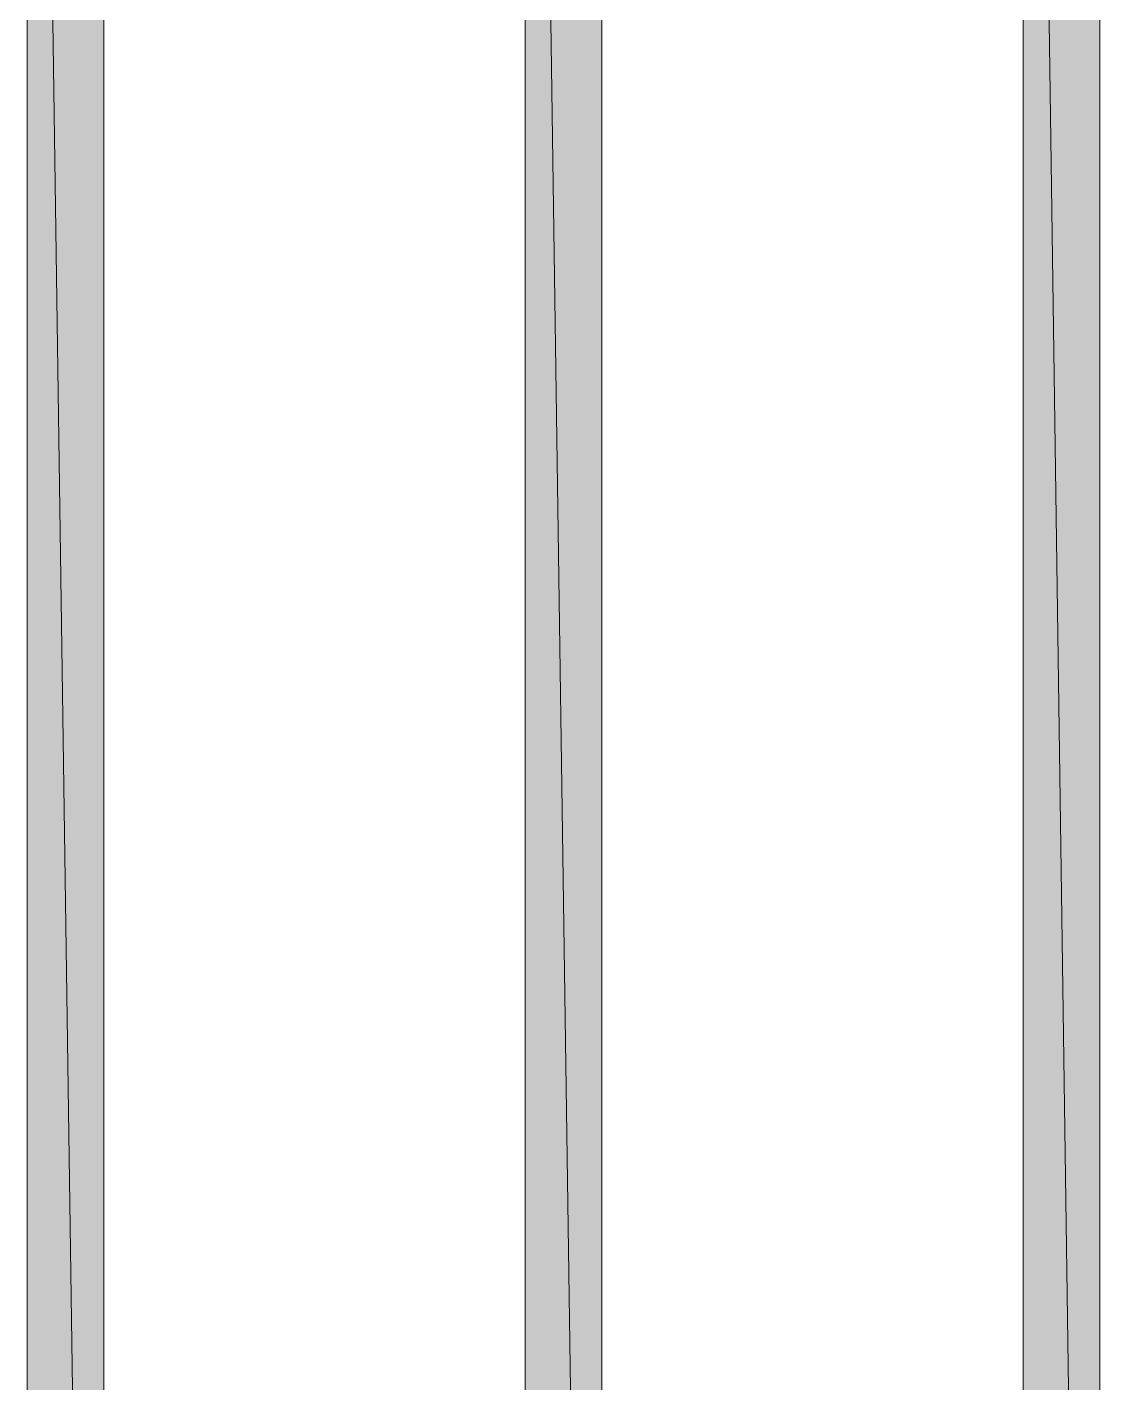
# Model space of a CAD drawing. Header units: millimetres. Extents: x 365175 to 2667127, y -330297 to -162108.
# Drawn here: x 1873847.1 to 1874009.7, y -319131.1 to -318925.5 of the extents above; entities that cross this region are included whole.
import ezdxf

# ---------------------------------------------------------------- set-up
doc = ezdxf.new("R2010")
doc.units = ezdxf.units.MM
doc.header["$MEASUREMENT"] = 0

# ---------------------------------------------------------------- blocks, each defined once
blk = doc.blocks.new('Élément de coupe_161_6', base_point=(1445436.05, -319510.98))
at = {"linetype": 'Continuous', "lineweight": 0, "true_color": 0x000000}
for points in [[(1873858.69, -318649.87), (1873847.07, -318649.87), (1873858.69, -319466.04)], [(1873847.07, -319466.04), (1873858.69, -319466.04), (1873847.07, -318649.87)], [(1873934.2, -318649.87), (1873922.58, -318649.87), (1873934.2, -319466.04)], [(1873922.58, -319466.04), (1873934.2, -319466.04), (1873922.58, -318649.87)], [(1874009.7, -318649.87), (1873998.08, -318649.87), (1874009.7, -319466.04)], [(1873998.08, -319466.04), (1874009.7, -319466.04), (1873998.08, -318649.87)]]:
    blk.add_hatch(color=18, dxfattribs=at).paths.add_polyline_path(points)
at = {"color": 7, "linetype": 'Continuous', "lineweight": 20}
for p, q in [((1873847.07, -318649.87), (1873858.69, -319466.04)), ((1873847.07, -319466.04), (1873847.07, -318649.87)), ((1873858.69, -318649.87), (1873858.69, -319466.04)), ((1873922.58, -318649.87), (1873934.2, -319466.04)), ((1873922.58, -319466.04), (1873922.58, -318649.87)), ((1873934.2, -318649.87), (1873934.2, -319466.04)), ((1873998.08, -318649.87), (1874009.7, -319466.04)), ((1873998.08, -319466.04), (1873998.08, -318649.87)), ((1874009.7, -318649.87), (1874009.7, -319466.04))]:
    blk.add_line(p, q, dxfattribs=at)

msp = doc.modelspace()

# ---------------------------------------------------------------- block references
at = {"lineweight": 0}
msp.add_blockref('Élément de coupe_161_6', (1445436.05, -319510.981), dxfattribs=at)

doc.saveas('drawing.dxf')
